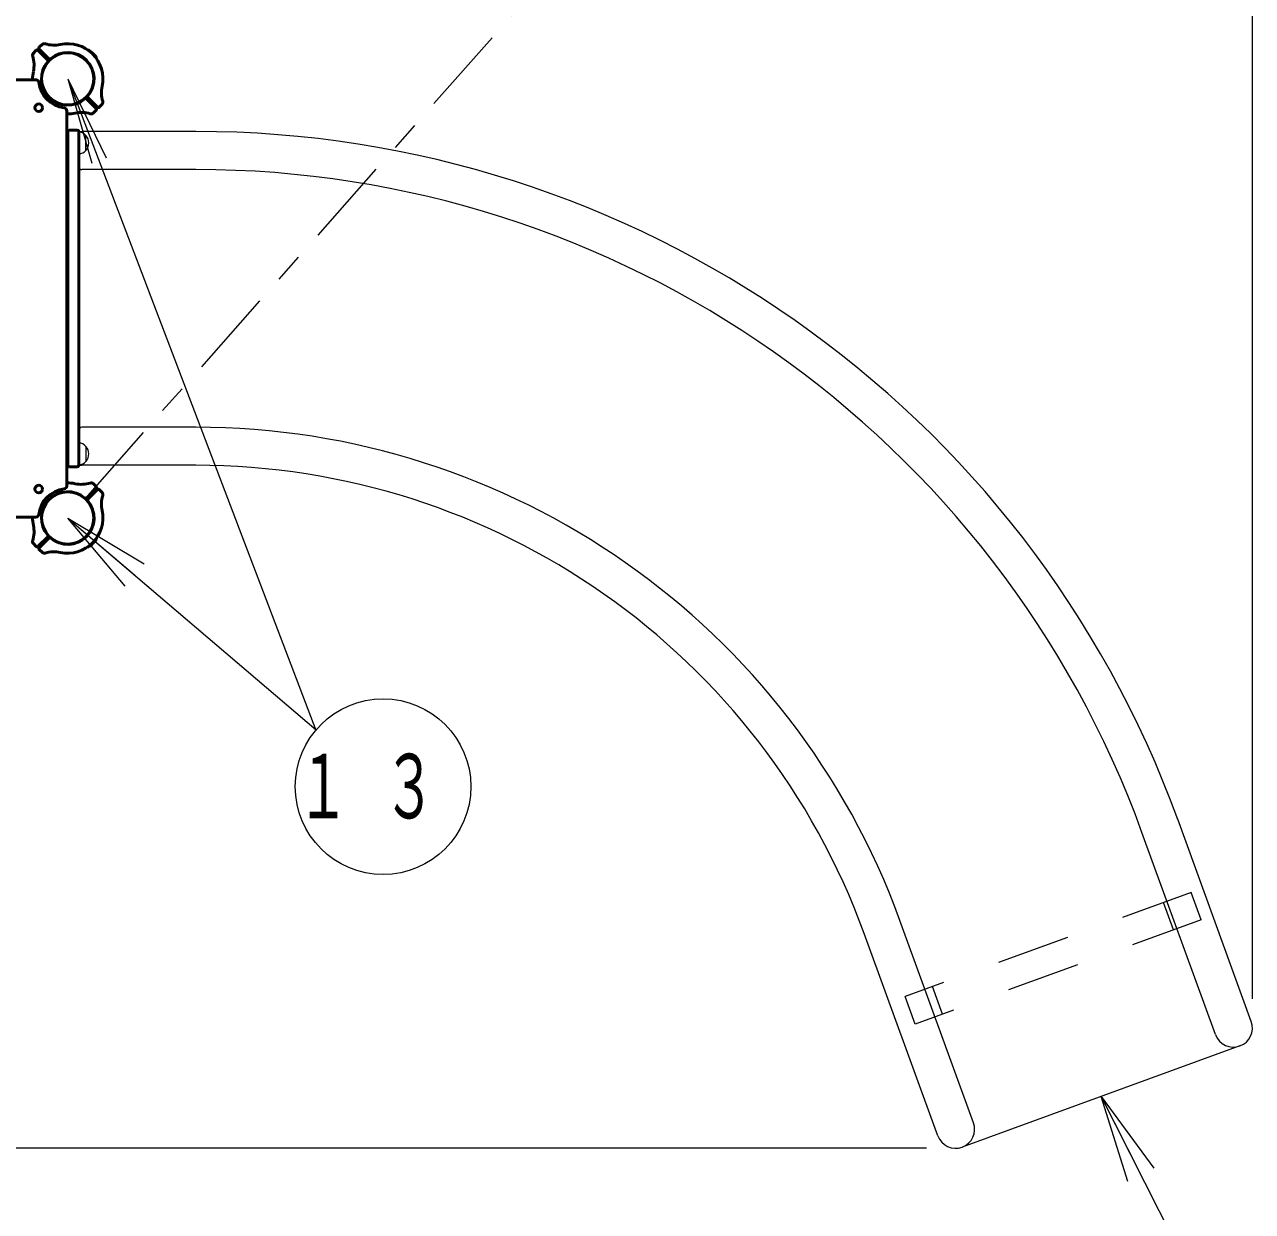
# Model space of a CAD drawing. Units: millimetres on the paper, scale 1:50. Extents: x -385 to 0, y -594 to 267.
# Drawn here: x -140.08 to -98.12, y 162.92 to 203.45 of the extents above; entities that cross this region are included whole.
import ezdxf

# ---------------------------------------------------------------- set-up
doc = ezdxf.new("R2010")
doc.units = ezdxf.units.MM
doc.linetypes.add('USER1', pattern=[4.5, 2.5, -2])
doc.linetypes.add('USER2', pattern=[6, 3, -1, 1, -1])
doc.layers.add('LY_1', color=140, linetype='Continuous', lineweight=50)
doc.styles.add('ＭＳ ゴシック', font='')
doc.styles.get('ＭＳ ゴシック').set_extended_font_data('MS Gothic')

msp = doc.modelspace()

# ---------------------------------------------------------------- linework, layer by layer
at = {"layer": 'LY_1', "color": 7, "lineweight": 13}
for p, q in [((-98.125, 170.177), (-98.125, 249.797)), ((-138.605, 201.596), (-130.125, 179.355)), ((-138.605, 201.596), (-137.785, 198.711)), ((-138.605, 201.596), (-137.296, 198.897)), ((-138.225, 199.026), (-138.225, 199.786)), ((-134.225, 199.796), (-138.125, 199.796)), ((-137.982, 199.152), (-137.982, 199.66)), ((-134.225, 198.496), (-138.125, 198.496)), ((-134.225, 189.696), (-138.125, 189.696)), ((-138.225, 189.166), (-138.225, 188.406)), ((-137.982, 189.04), (-137.982, 188.532)), ((-134.225, 188.396), (-138.125, 188.396)), ((-136.645, 184.271), (-138.605, 186.596)), ((-138.605, 186.596), (-135.997, 185.032)), ((-138.605, 186.596), (-136.321, 184.652)), ((-138.605, 186.596), (-130.115, 179.368)), ((-98.164, 169.4), (-100.678, 176.307)), ((-99.386, 168.955), (-101.9, 175.862)), ((-107.655, 165.945), (-110.169, 172.852)), ((-108.877, 165.501), (-111.391, 172.408)), ((-98.553, 168.567), (-108.044, 165.112)), ((-102.386, 163.938), (-103.298, 166.839)), ((-103.298, 166.839), (-101.495, 164.391)), ((-103.298, 166.839), (-101.941, 164.164)), ((-103.298, 166.839), (-99.064, 158.497)), ((-109.266, 165.073), (-341.985, 165.073))]:
    msp.add_line(p, q, dxfattribs=at)
at = {"layer": 'LY_1', "color": 7, "linetype": 'USER2', "lineweight": 13}
msp.add_line((-120.13, 207.496), (-138.605, 186.596), dxfattribs=at)
at = {"layer": 'LY_1'}
for p, q in [((-139.579, 202.671), (-139.464, 202.778)), ((-139.68, 202.57), (-139.787, 202.455)), ((-139.289, 202.238), (-139.622, 202.571)), ((-139.247, 202.28), (-139.58, 202.614)), ((-137.91, 202.575), (-137.908, 202.577)), ((-137.627, 202.292), (-137.625, 202.294)), ((-146.105, 201.566), (-139.697, 201.566)), ((-137.963, 200.912), (-137.63, 200.579)), ((-137.921, 200.955), (-137.588, 200.622)), ((-137.53, 200.623), (-137.431, 200.729)), ((-138.635, 194.096), (-138.635, 200.504)), ((-137.631, 200.522), (-137.738, 200.422)), ((-138.605, 188.406), (-138.605, 199.786)), ((-138.285, 199.846), (-138.545, 199.846)), ((-138.225, 188.406), (-138.225, 199.786)), ((-138.225, 199.696), (-138.225, 188.496)), ((-138.635, 194.096), (-138.635, 187.689)), ((-138.285, 188.346), (-138.545, 188.346)), ((-137.963, 187.28), (-137.63, 187.614)), ((-137.921, 187.238), (-137.588, 187.571)), ((-137.631, 187.671), (-137.738, 187.77)), ((-137.53, 187.57), (-137.431, 187.464)), ((-146.105, 186.626), (-139.697, 186.626)), ((-139.289, 185.955), (-139.622, 185.622)), ((-139.247, 185.912), (-139.58, 185.579)), ((-137.627, 185.901), (-137.625, 185.899)), ((-139.68, 185.623), (-139.787, 185.738)), ((-139.579, 185.522), (-139.464, 185.414)), ((-137.91, 185.618), (-137.908, 185.616))]:
    msp.add_line(p, q, dxfattribs=at)
at = {"layer": 'LY_1', "color": 7, "linetype": 'USER1', "lineweight": 13}
for p, q in [((-100.221, 173.813), (-109.994, 170.256)), ((-99.879, 172.873), (-100.221, 173.813)), ((-100.818, 172.531), (-101.16, 173.471)), ((-99.879, 172.873), (-109.652, 169.316)), ((-108.712, 169.658), (-109.054, 170.598)), ((-109.652, 169.316), (-109.994, 170.256))]:
    msp.add_line(p, q, dxfattribs=at)
at = {"layer": 'LY_1'}
for centre, radius in [((-138.605, 201.596), 0.891), ((-139.595, 200.606), 0.13), ((-139.595, 187.586), 0.13), ((-138.605, 186.596), 0.891)]:
    msp.add_circle(centre, radius, dxfattribs=at)
at = {"layer": 'LY_1', "color": 7, "lineweight": 13}
msp.add_circle((-127.83, 177.423), 3, dxfattribs=at)
at = {"layer": 'LY_1'}
for centre, radius, start, end in [((-139.552, 202.642), 0.04, 133, 225), ((-139.404, 202.697), 0.1, 72.4588, 133), ((-139.073, 203.746), 1, 252.4588, 282.2728), ((-138.605, 201.596), 1.2, 45, 102.2728), ((-139.706, 202.396), 0.1, 137, 197.5412), ((-140.755, 202.064), 1, 347.7272, 17.5412), ((-139.651, 202.543), 0.04, 45, 137), ((-139.317, 202.21), 0.04, 319.2707, 45), ((-139.218, 202.309), 0.04, 225, 310.7293), ((-138.605, 201.596), 0.9, 45, 130.7293), ((-138.605, 201.596), 0.9, 319.2707, 45), ((-137.893, 202.563), 0.02, 53.6269, 135), ((-138.605, 201.596), 1.22, 45, 53.6269), ((-138.605, 201.596), 1.2, 347.7272, 45), ((-138.605, 201.596), 1.22, 36.3731, 45), ((-137.639, 202.308), 0.02, 315, 36.3731), ((-138.605, 201.596), 1.2, 167.7272, 181.4325), ((-138.605, 201.596), 0.9, 139.2707, 225), ((-139.697, 201.466), 0.1, 6.7872, 90), ((-138.605, 201.596), 1, 186.7872, 263.2128), ((-137.893, 200.983), 0.04, 139.2707, 225), ((-136.455, 201.129), 1, 167.7272, 197.5412), ((-138.605, 201.596), 0.9, 225, 310.7293), ((-138.735, 200.504), 0.1, 0, 83.2128), ((-137.992, 200.884), 0.04, 45, 130.7293), ((-137.659, 200.551), 0.04, 313, 45), ((-137.56, 200.65), 0.04, 225, 317), ((-137.504, 200.797), 0.1, 317, 17.5412), ((-138.605, 201.596), 1.2, 268.5675, 282.2728), ((-138.137, 199.447), 1, 72.4588, 102.2728), ((-137.806, 200.496), 0.1, 252.4588, 313), ((-138.545, 199.786), 0.06, 90, 180), ((-138.285, 199.786), 0.06, 0, 90), ((-138.545, 188.406), 0.06, 180, 270), ((-138.285, 188.406), 0.06, 270, 0), ((-138.605, 186.596), 1, 96.7872, 173.2128), ((-138.735, 187.689), 0.1, 276.7872, 0), ((-138.605, 186.596), 1.2, 77.7272, 91.4325), ((-138.137, 188.746), 1, 257.7272, 287.5412), ((-137.806, 187.697), 0.1, 47, 107.5412), ((-137.659, 187.642), 0.04, 315, 47), ((-137.56, 187.543), 0.04, 43, 135), ((-138.605, 186.596), 0.9, 135, 220.7293), ((-138.605, 186.596), 0.9, 49.2707, 135), ((-137.992, 187.309), 0.04, 229.2707, 315), ((-138.605, 186.596), 0.9, 315, 40.7293), ((-137.893, 187.21), 0.04, 135, 220.7293), ((-136.455, 187.064), 1, 162.4588, 192.2728), ((-137.504, 187.396), 0.1, 342.4588, 43), ((-139.697, 186.726), 0.1, 270, 353.2128), ((-138.605, 186.596), 1.2, 315, 12.2728), ((-138.605, 186.596), 1.2, 178.5675, 192.2728), ((-140.755, 186.129), 1, 342.4588, 12.2728), ((-139.317, 185.983), 0.04, 315, 40.7293), ((-139.218, 185.884), 0.04, 49.2707, 135), ((-138.605, 186.596), 0.9, 229.2707, 315), ((-138.605, 186.596), 1.22, 315, 323.6269), ((-137.639, 185.885), 0.02, 323.6269, 45), ((-139.706, 185.797), 0.1, 162.4588, 223), ((-139.651, 185.65), 0.04, 223, 315), ((-139.552, 185.551), 0.04, 135, 227), ((-139.073, 184.447), 1, 77.7272, 107.5412), ((-138.605, 186.596), 1.2, 257.7272, 315), ((-137.893, 185.63), 0.02, 225, 306.3731), ((-138.605, 186.596), 1.22, 306.3731, 315), ((-139.404, 185.496), 0.1, 227, 287.5412)]:
    msp.add_arc(centre, radius, start, end, dxfattribs=at)
at = {"layer": 'LY_1', "color": 7, "lineweight": 13}
for centre, radius, start, end in [((-138.125, 199.696), 0.1, 90, 180), ((-138.267, 199.406), 0.382, 276.3597, 83.6403), ((-134.225, 164.096), 35.7, 20, 90), ((-138.125, 198.596), 0.1, 180, 270), ((-134.225, 164.096), 34.4, 20, 90), ((-138.125, 189.596), 0.1, 90, 180), ((-134.225, 164.096), 25.6, 20, 90), ((-138.267, 188.786), 0.382, 276.3597, 83.6403), ((-138.125, 188.496), 0.1, 180, 270), ((-134.225, 164.096), 24.3, 20, 90), ((-98.775, 169.177), 0.65, 200, 20), ((-108.266, 165.723), 0.65, 200, 20)]:
    msp.add_arc(centre, radius, start, end, dxfattribs=at)

# ---------------------------------------------------------------- texts
at = {"layer": 'LY_1', "color": 7, "insert": (-127.83, 177.423), "char_height": 2.199, "attachment_point": 5, "style": 'ＭＳ ゴシック'}
msp.add_mtext('\\T1.64;\\W0.6;１３', dxfattribs=at)

doc.saveas('drawing.dxf')
